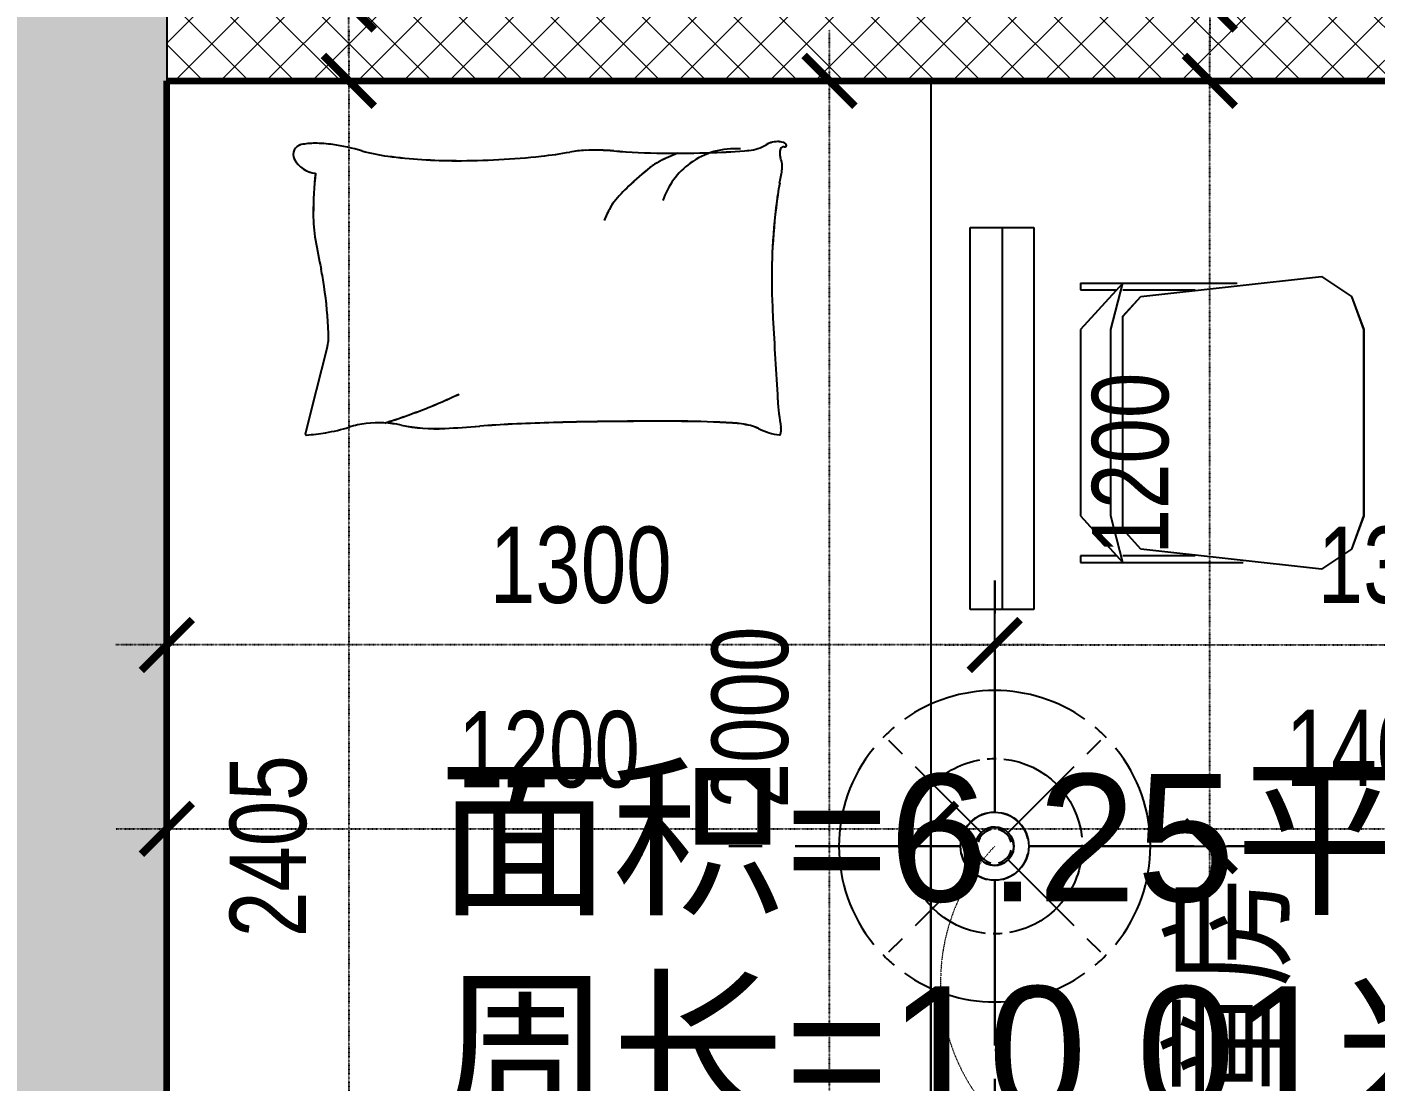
# Model space of a CAD drawing. Header units: millimetres. Extents: x -23568 to 99064, y -162914 to -58422.
# Drawn here: x 21478 to 23595, y -154653 to -152997 of the extents above; entities that cross this region are included whole.
import ezdxf

# ---------------------------------------------------------------- set-up
doc = ezdxf.new("R2010")
doc.units = ezdxf.units.MM
doc.header["$LTSCALE"] = 0.01
doc.linetypes.add('ACAD_ISO03W100', pattern=[30, 12, -18])
for name, color, linetype in [('09-天花灯具', 53, 'Continuous'), ('FF-FURN【平面家具】', 51, 'Continuous'), ('FF-TEXT【平面文字】', 50, 'Continuous'), ('layer 1', 7, 'Continuous'), ('RC-Dim【灯具尺寸】', 2, 'Continuous'), ('RC-FIN【天花造型】', 30, 'Continuous'), ('布局图框', 1, 'Continuous')]:
    doc.layers.add(name, color=color, linetype=linetype)
for name, color, linetype, lineweight in [('FF-Dim【平面家具尺】', 44, 'Continuous', 0), ('Q◆【 新建墙体填充】', 51, 'Continuous', 0), ('X▲【平面开关】', 31, 'Continuous', 0)]:
    doc.layers.add(name, color=color, linetype=linetype, lineweight=lineweight)
doc.styles.add('-宋体', font='simfang.ttf', dxfattribs={"width": 0.8})
doc.styles.add('DIM_FONT', font='SIMPLEX.shx', dxfattribs={"width": 0.8})
doc.styles.get("Standard").update_dxf_attribs({"font": 'arial.ttf'})
doc.styles.add('英文字体', font='stylu.ttf', dxfattribs={"width": 0.8})
doc.dimstyles.new('t-60', dxfattribs={"dimscale": 80, "dimtxt": 2.3, "dimasz": 1, "dimexe": 1, "dimexo": 1, "dimgap": 0.5, "dimtad": 0, "dimdec": 0, "dimrnd": 5, "dimzin": 0, "dimdsep": 46, "dimtxsty": '英文字体', "dimblk": 'ARCHTICK', "dimcen": 0.09, "dimdle": 1, "dimclrd": 8, "dimclre": 8, "dimclrt": 2, "dimadec": 0, "dimazin": 0, "dimtfac": 1, "dimtdec": 0, "dimtix": 1, "dimtmove": 2, "dimatfit": 2, "dimldrblk": 'DOT', "dimfxl": 0, "dimtvp": 1, "dimtolj": 1, "dimtzin": 0, "dimarcsym": 0})

# ---------------------------------------------------------------- blocks, each defined once
blk = doc.blocks.new('errerer')
at = {"color": 8}
for p, q in [((26403.3, -131352.8), (26304.2, -131328)), ((26439.3, -131361.9), (26403.3, -131352.8))]:
    blk.add_line(p, q, dxfattribs=at)
for centre, radius, start, end in [((26010, -130620.5), 30.1, 158.2117, 175.6975), ((25985.8, -130610.8), 4.1, 109.564, 158.2117), ((25985.3, -130609.6), 2.78, 348.1069, 109.564), ((25993.1, -130611.2), 5.13, 168.1069, 248.0096), ((25998.2, -130598.6), 18.7, 248.0096, 291.421), ((26019.4, -130652.7), 39.3, 81.8665, 111.421), ((25983.2, -130906), 295.2, 77.8905, 81.8665), ((26361.7, -130235.8), 385.4, 273.5049, 279.9984), ((26432.6, -130638.2), 23.2, 73.3022, 99.9984), ((26438.8, -130617.5), 1.59, 352.8796, 73.3022), ((26014.5, -130620.8), 34.7, 175.6975, 210.6513), ((26095, -130384.6), 238, 257.8905, 262.3191), ((26209.7, -129534.6), 1095.7, 262.3191, 266.6313), ((26193.1, -129815.3), 814.5, 266.6313, 271.6331), ((26169.7, -128991.9), 1638.3, 271.6331, 273.055), ((25384.9, -114288.4), 16362.7, 273.05496, 273.50486), ((26348.6, -130608.3), 92.1, 332.7159, 343.7788), ((26336.2, -130604.7), 105, 343.7788, 352.8796), ((25929, -130671.5), 64.7, 5.2592, 30.6513), ((26478.8, -130675.4), 54.3, 152.7159, 167.131), ((26109.9, -130687.8), 119, 175.7841, 195.9352), ((25012.6, -130755.8), 984.9, 1.9079, 5.2592), ((26596.4, -130702.3), 175.1, 167.131, 176.426), ((27815.8, -130778.4), 1396.8, 176.426, 179.7135), ((26109.9, -130687.8), 119, 195.9352, 216.0864), ((24204.9, -130782.7), 1793.1, 359.4243, 1.9079), ((26109.9, -130687.8), 119, 216.0864, 233.8234), ((26260.4, -130677.4), 280.8, 200.8603, 207.2396), ((26109.9, -130687.8), 119, 233.8234, 251.5603), ((33281.1, -130805.8), 6862.2, 179.71346, 180.97038), ((24950.1, -130790.2), 1047.8, 355.1982, 359.4243), ((26092.7, -130763.8), 92.1, 207.2396, 218.3886), ((26388.8, -130529.2), 470, 218.3886, 223.8115), ((26244.7, -130667.5), 270.2, 223.8115, 230.9651), ((26340.7, -130907), 347.6, 175.1982, 182.5386), ((26111.8, -130831.4), 59.2, 230.9651, 241.6832), ((26197.6, -130672), 240.2, 241.6832, 246.9972), ((26176.1, -130914.3), 182.9, 182.5386, 190.1899), ((30454, -130853.7), 4034.6, 180.9704, 182.6096), ((25371, -131059), 635.1, 6.0867, 10.1899), ((24750.9, -131125.2), 1258.8, 0, 6.0867), ((27881.8, -130970.9), 1459.7, 182.6096, 184.6176), ((24746.5, -131224.1), 1685.7, 2.7491, 4.6176), ((25190.4, -131125.2), 819.2, 352.4531, 0), ((25574.9, -131499.7), 886.4, 23.4844, 25.3111), ((26154.5, -131156.5), 276.1, 348.4414, 2.7491), ((25574.9, -131499.7), 886.4, 21.6577, 23.4844), ((25574.9, -131499.7), 886.4, 19.428, 21.6577), ((25574.9, -131499.7), 886.4, 17.1982, 19.428), ((26596.5, -131246.9), 175.1, 168.4414, 186.4341), ((25714.4, -131194.6), 290.7, 344.256, 352.4531), ((26565.3, -131250.4), 143.7, 186.4341, 197.3864), ((26346.2, -131372.7), 365.7, 164.256, 171.5628), ((26165.2, -131375.7), 275.6, 9.4841, 17.3864), ((26175.7, -131347.4), 193.4, 171.5628, 180), ((26260.3, -131709.4), 380.5, 98.0051, 102.1984), ((26317.4, -132115.4), 790.5, 92.6649, 98.0051), ((26284.5, -131406.9), 81.3, 75.9548, 92.6649), ((26116.6, -131383.8), 324.9, 4.0829, 9.4841), ((26090.8, -131347.4), 108.5, 180, 191.2724), ((25988.5, -131342.9), 41, 296.5805, 355.5998), ((26093.2, -130759.5), 590.2, 263.7676, 270), ((26093.2, -131105), 244.8, 270, 279.6844), ((25956.3, -130302.9), 1058.4, 279.6844, 282.1984), ((25999.9, -131365.5), 15.7, 191.2724, 296.5805), ((26439.6, -131360.8), 1.1, 255.9551, 4.0829)]:
    blk.add_arc(centre, radius, start, end, dxfattribs=at)
blk = doc.blocks.new('_ArchTick')
at = {"color": 0, "linetype": 'ByBlock', "const_width": 0.15}
blk.add_lwpolyline([(-0.5, -0.5), (0.5, 0.5)], dxfattribs=at)
blk = doc.blocks.new('*D540')
at = {"layer": 'Defpoints', "color": 0, "transparency": 16777216}
for p in [(21697.5, -153081.7), (21697.5, -155486.2), (21983.3, -155486.2)]:
    blk.add_point(p, dxfattribs=at)
at = {"layer": 'Q◆【 新建墙体填充】', "color": 8, "linetype": 'ACAD_ISO03W100', "lineweight": -2, "transparency": 16777216}
blk.add_line((21983.3, -153001.7), (21983.3, -155566.2), dxfattribs=at)
at = {"layer": 'Q◆【 新建墙体填充】', "color": 8, "lineweight": -2, "transparency": 16777216}
for p, q in [((21777.5, -153081.7), (22063.3, -153081.7)), ((21777.5, -155486.2), (22063.3, -155486.2))]:
    blk.add_line(p, q, dxfattribs=at)
at = {"layer": 'Q◆【 新建墙体填充】', "color": 8, "lineweight": -2, "transparency": 16777216, "xscale": 80, "yscale": 80, "zscale": 80}
for p, rotation in [((21983.3, -153081.7), 90), ((21983.3, -155486.2), 270)]:
    blk.add_blockref('_ArchTick', p, dxfattribs=dict(at, rotation=rotation))
at = {"layer": 'Q◆【 新建墙体填充】', "color": 2, "transparency": 16777216, "insert": (21857.1, -154283.9), "char_height": 120, "attachment_point": 5, "rotation": 90, "style": '英文字体'}
blk.add_mtext('\\A1;2405', dxfattribs=at)
blk = doc.blocks.new('_DOT')
at = {"color": 0, "linetype": 'ByBlock'}
blk.add_line((-0.5, 0), (-1, 0), dxfattribs=at)
at = {"color": 0, "linetype": 'ByBlock', "const_width": 0.5}
blk.add_lwpolyline([(-0.25, 0, 1), (0.25, 0, 1)], format="xyb", close=True, dxfattribs=at)
blk = doc.blocks.new('*D541')
at = {"layer": 'Defpoints', "color": 0, "transparency": 16777216}
for p in [(21697.5, -151696.2), (21983.3, -151696.2), (21697.5, -152961.7)]:
    blk.add_point(p, dxfattribs=at)
at = {"layer": 'Q◆【 新建墙体填充】', "color": 8, "linetype": 'ACAD_ISO03W100', "lineweight": -2, "transparency": 16777216}
blk.add_line((21983.3, -153041.7), (21983.3, -151616.2), dxfattribs=at)
at = {"layer": 'Q◆【 新建墙体填充】', "color": 8, "lineweight": -2, "transparency": 16777216}
for p, q in [((21777.5, -151696.2), (22063.3, -151696.2)), ((21777.5, -152961.7), (22063.3, -152961.7))]:
    blk.add_line(p, q, dxfattribs=at)
at = {"layer": 'Q◆【 新建墙体填充】', "color": 8, "lineweight": -2, "transparency": 16777216, "xscale": 80, "yscale": 80, "zscale": 80}
for p, rotation in [((21983.3, -151696.2), 90), ((21983.3, -152961.7), 270)]:
    blk.add_blockref('_ArchTick', p, dxfattribs=dict(at, rotation=rotation))
at = {"layer": 'Q◆【 新建墙体填充】', "color": 2, "transparency": 16777216, "insert": (21858.2, -152328.9), "char_height": 120, "attachment_point": 5, "rotation": 90, "style": '英文字体'}
blk.add_mtext('\\A1;1265', dxfattribs=at)
blk = doc.blocks.new('*D558')
at = {"layer": 'Defpoints', "color": 0, "transparency": 16777216}
for p in [(22897.5, -154256.6), (21697.5, -155081.7), (22897.5, -155081.7)]:
    blk.add_point(p, dxfattribs=at)
at = {"layer": 'FF-Dim【平面家具尺】', "color": 8, "lineweight": -2, "transparency": 16777216}
for p, q in [((21697.5, -154736.6), (21697.5, -154176.6)), ((22897.5, -154736.6), (22897.5, -154176.6))]:
    blk.add_line(p, q, dxfattribs=at)
at = {"layer": 'FF-Dim【平面家具尺】', "color": 8, "linetype": 'ACAD_ISO03W100', "lineweight": -2, "transparency": 16777216}
blk.add_line((21617.5, -154256.6), (22977.5, -154256.6), dxfattribs=at)
at = {"layer": 'FF-Dim【平面家具尺】', "color": 8, "lineweight": -2, "transparency": 16777216, "xscale": 80, "yscale": 80, "zscale": 80, "rotation": 180}
blk.add_blockref('_ArchTick', (21697.5, -154256.6), dxfattribs=at)
at = {"layer": 'FF-Dim【平面家具尺】', "color": 8, "lineweight": -2, "transparency": 16777216, "xscale": 80, "yscale": 80, "zscale": 80}
blk.add_blockref('_ArchTick', (22897.5, -154256.6), dxfattribs=at)
at = {"layer": 'FF-Dim【平面家具尺】', "color": 2, "transparency": 16777216, "insert": (22297.5, -154132.3), "char_height": 120, "attachment_point": 5, "style": '英文字体'}
blk.add_mtext('\\A1;1200', dxfattribs=at)
blk = doc.blocks.new('*D559')
at = {"layer": 'Defpoints', "color": 0, "transparency": 16777216}
for p in [(24297.5, -154256.6), (24297.5, -154626.2), (22897.5, -154646.2)]:
    blk.add_point(p, dxfattribs=at)
at = {"layer": 'FF-Dim【平面家具尺】', "color": 8, "lineweight": -2, "transparency": 16777216}
for p, q in [((22897.5, -154566.2), (22897.5, -154176.6)), ((24297.5, -154546.2), (24297.5, -154176.6))]:
    blk.add_line(p, q, dxfattribs=at)
at = {"layer": 'FF-Dim【平面家具尺】', "color": 8, "linetype": 'ACAD_ISO03W100', "lineweight": -2, "transparency": 16777216}
blk.add_line((22817.5, -154256.6), (24377.5, -154256.6), dxfattribs=at)
at = {"layer": 'FF-Dim【平面家具尺】', "color": 8, "lineweight": -2, "transparency": 16777216, "xscale": 80, "yscale": 80, "zscale": 80, "rotation": 180}
blk.add_blockref('_ArchTick', (22897.5, -154256.6), dxfattribs=at)
at = {"layer": 'FF-Dim【平面家具尺】', "color": 8, "lineweight": -2, "transparency": 16777216, "xscale": 80, "yscale": 80, "zscale": 80}
blk.add_blockref('_ArchTick', (24297.5, -154256.6), dxfattribs=at)
at = {"layer": 'FF-Dim【平面家具尺】', "color": 2, "transparency": 16777216, "insert": (23597.5, -154130.4), "char_height": 120, "attachment_point": 5, "style": '英文字体'}
blk.add_mtext('\\A1;1400', dxfattribs=at)
blk = doc.blocks.new('*D560')
at = {"layer": 'Defpoints', "color": 0, "transparency": 16777216}
for p in [(22738.1, -153081.7), (22897.5, -153081.7), (22897.5, -155081.7)]:
    blk.add_point(p, dxfattribs=at)
at = {"layer": 'FF-Dim【平面家具尺】', "color": 8, "linetype": 'ACAD_ISO03W100', "lineweight": -2, "transparency": 16777216}
blk.add_line((22738.1, -155161.7), (22738.1, -153001.7), dxfattribs=at)
at = {"layer": 'FF-Dim【平面家具尺】', "color": 8, "lineweight": -2, "transparency": 16777216}
for p, q in [((22817.5, -153081.7), (22658.1, -153081.7)), ((22817.5, -155081.7), (22658.1, -155081.7))]:
    blk.add_line(p, q, dxfattribs=at)
at = {"layer": 'FF-Dim【平面家具尺】', "color": 8, "lineweight": -2, "transparency": 16777216, "xscale": 80, "yscale": 80, "zscale": 80}
for p, rotation in [((22738.1, -153081.7), 90), ((22738.1, -155081.7), 270)]:
    blk.add_blockref('_ArchTick', p, dxfattribs=dict(at, rotation=rotation))
at = {"layer": 'FF-Dim【平面家具尺】', "color": 2, "transparency": 16777216, "insert": (22613.8, -154081.7), "char_height": 120, "attachment_point": 5, "rotation": 90, "style": '英文字体'}
blk.add_mtext('\\A1;2000', dxfattribs=at)
blk = doc.blocks.new('WERAWERAWE')
at = {"color": 250, "linetype": 'Continuous'}
for p, q in [((106863.55, -18799.27), (106863.55, -18774.96)), ((106863.55, -18774.96), (106863.55, -18799.27)), ((106863.55, -18944.52), (106863.55, -18823.58)), ((106863.55, -18823.58), (106863.55, -18944.52)), ((106669.06, -18969.45), (106693.37, -18969.45)), ((106693.37, -18969.45), (106669.06, -18969.45)), ((106717.68, -18969.45), (106838.62, -18969.45)), ((106838.62, -18969.45), (106717.68, -18969.45)), ((106888.47, -18969.45), (107009.41, -18969.45)), ((107009.41, -18969.45), (106888.47, -18969.45)), ((107058.03, -18969.45), (107033.72, -18969.45)), ((107033.72, -18969.45), (107058.03, -18969.45)), ((106863.55, -19115.31), (106863.55, -18994.37)), ((106863.55, -18994.37), (106863.55, -19115.31)), ((106863.55, -19163.93), (106863.55, -19139.62)), ((106863.55, -19139.62), (106863.55, -19163.93))]:
    blk.add_line(p, q, dxfattribs=at)
at = {"color": 53, "linetype": 'Continuous'}
for p, q in [((106786.19, -18892.09), (106795.86, -18901.76)), ((106795.86, -18901.76), (106786.19, -18892.09)), ((106931.23, -18901.76), (106940.9, -18892.09)), ((106940.9, -18892.09), (106931.23, -18901.76)), ((106805.53, -18911.43), (106853.63, -18959.53)), ((106853.63, -18959.53), (106805.53, -18911.43)), ((106873.46, -18959.53), (106921.56, -18911.43)), ((106921.56, -18911.43), (106873.46, -18959.53)), ((106805.53, -19027.46), (106853.63, -18979.36)), ((106853.63, -18979.36), (106805.53, -19027.46)), ((106873.46, -18979.36), (106921.56, -19027.46)), ((106921.56, -19027.46), (106873.46, -18979.36)), ((106786.19, -19046.8), (106795.86, -19037.13)), ((106795.86, -19037.13), (106786.19, -19046.8)), ((106931.23, -19037.13), (106940.9, -19046.8)), ((106940.9, -19046.8), (106931.23, -19037.13))]:
    blk.add_line(p, q, dxfattribs=at)
for major_axis, start_param, end_param in [((113.94, 0), 0.888609, 2.25296), ((111.32, 24.31), 2.125594, 2.22504), ((-111.21, 24.81), 4.06263, 4.162076), ((-113.94, 0.37), -0.613826, 0.003279), ((113.94, 0.38), -0.003338, 0.613767), ((12.46, 0.13), 1.791898, 2.9004), ((-12.46, 0.12), 3.382057, 4.49056), ((113.94, 0.38), 3.138263, 3.755368), ((-113.94, 0.38), 2.527791, 3.144896), ((-12.46, 0.11), 0.240329, 1.348832), ((12.46, 0.12), -1.349407, -0.240905), ((-111.28, 24.5), 0.918242, 1.017688), ((-111.28, 24.5), 0.918242, 1.017688), ((111.25, 24.63), -1.01888, -0.919434), ((111.25, 24.63), -1.01888, -0.919434), ((113.94, 0), 4.03019, 5.394541)]:
    blk.add_ellipse((106863.55, -18969.45), major_axis=major_axis, ratio=1, start_param=start_param, end_param=end_param, dxfattribs=at)
at = {"color": 8, "linetype": 'Continuous'}
for major_axis, start_param, end_param in [((111.32, 24.31), 2.125594, 2.22504), ((-111.21, 24.81), 4.06263, 4.162076)]:
    blk.add_ellipse((106863.55, -18969.45), major_axis=major_axis, ratio=1, start_param=start_param, end_param=end_param, dxfattribs=at)
at = {"color": 250, "linetype": 'Continuous', "extrusion": (0, 0, -1)}
for major_axis, start_param, end_param in [((45.32, 45.32), 4.030214, 5.394564), ((45.32, 45.32), -0.801005, -0.701559), ((45.32, 45.32), -0.801005, -0.701559), ((45.32, 45.32), -0.617105, 0), ((45.97, 44.66), -0.014483, 0.602622), ((45.32, 45.32), 3.843152, 3.942598), ((45.32, 45.32), 3.843152, 3.942598), ((45.32, 45.32), 0.701559, 0.801005), ((45.32, 45.32), 0.701559, 0.801005), ((45.97, 44.66), 3.127109, 3.744214), ((45.32, 45.32), 0.888621, 2.252972), ((45.32, 45.32), 2.524488, 3.141593), ((45.32, 45.32), 2.340587, 2.440033), ((45.32, 45.32), 2.340587, 2.440033)]:
    blk.add_ellipse((106863.55, -18969.45), major_axis=major_axis, ratio=1, start_param=start_param, end_param=end_param, dxfattribs=at)
at = {"color": 250, "linetype": 'Continuous'}
for major_axis, start_param, end_param in [((-24.92, 0.01), 3.141593, 9.424778), ((24.92, 0.32), 1.789211, 2.897713), ((-24.92, 0.32), 3.385683, 4.494186), ((-24.92, 0.32), 0.243913, 1.352416), ((24.92, 0.32), -1.352603, -0.2441)]:
    blk.add_ellipse((106863.55, -18969.45), major_axis=major_axis, ratio=1, start_param=start_param, end_param=end_param, dxfattribs=at)
at = {"color": 53, "linetype": 'Continuous', "extrusion": (0, 0, -1)}
for major_axis, start_param, end_param in [((10.22, 9.59), 4.712363, 10.995548), ((9.91, 9.91), -1.33965, -0.231147), ((9.91, 9.91), 3.372739, 4.481242), ((9.91, 9.91), 0.231147, 1.33965)]:
    blk.add_ellipse((106863.55, -18969.45), major_axis=major_axis, ratio=1, start_param=start_param, end_param=end_param, dxfattribs=at)
at = {"color": 8, "linetype": 'Continuous', "extrusion": (0, 0, -1)}
blk.add_ellipse((106863.55, -18969.45), major_axis=(9.91, 9.91), ratio=1, start_param=1.801943, end_param=2.910446, dxfattribs=at)
blk = doc.blocks.new('ADFADAW')
at = {"layer": 'Defpoints'}
h = blk.add_hatch(color=251, dxfattribs=at)
h.dxf.hatch_style = 1
h.paths.add_polyline_path([(22067.5, -166462.6), (21407.5, -166462.6), (21407.5, -171702.6), (21627.5, -171702.6), (21697.5, -171702.6), (21697.5, -167912.6), (22067.5, -167912.6)])
h.paths.add_polyline_path([(27427.5, -167912.6), (27687.5, -167912.6), (27687.5, -170562.6), (28037.5, -170562.6), (28037.5, -167312.6), (28037.5, -166702.6), (27427.5, -166702.6)])
h.paths.add_polyline_path([(30847.5, -167312.6), (30847.5, -169162.6), (31027.5, -169162.6), (31027.5, -166462.6), (30447.5, -166462.6), (30447.5, -166702.6), (30447.5, -167312.6)])
h.paths.add_polyline_path([(32877.5, -171702.6), (32877.5, -168722.6), (32477.5, -168722.6), (32477.5, -168962.6), (32637.5, -168962.6), (32637.5, -171462.6), (29557.5, -171462.6), (29557.5, -174282.6), (29797.5, -174282.6), (29797.5, -171702.6)])
h.paths.add_polyline_path([(28037.5, -172742.6), (27687.5, -172742.6), (27687.5, -175132.6), (28037.5, -175132.6)])
h.paths.add_polyline_path([(19547.5, -175182.6), (20787.5, -175182.6), (20787.5, -174942.6), (19787.5, -174942.6), (19787.5, -171702.6), (19787.5, -171462.6), (19547.5, -171462.6)])
at = {"layer": 'Defpoints', "color": 251}
for p, q in [((21697.5, -167912.6), (21697.5, -171702.6)), ((21697.5, -169298.1), (22897.5, -169298.1)), ((21697.5, -171298.1), (21697.5, -169298.1)), ((24297.5, -169298.1), (21697.5, -169298.1)), ((22897.5, -169298.1), (22897.5, -171298.1)), ((22959.1, -169528.6), (23059.1, -169528.6)), ((22959.1, -170128.6), (22959.1, -169528.6)), ((23009.1, -169528.6), (23009.1, -170128.6)), ((23059.1, -169528.6), (23059.1, -170128.6)), ((21924.3, -169817), (21949.1, -169718)), ((21697.5, -170722.6), (21697.5, -169815.6)), ((21915.3, -169853.1), (21924.3, -169817)), ((23059.1, -170128.6), (22959.1, -170128.6))]:
    blk.add_line(p, q, dxfattribs=at)
for centre, radius, start, end in [((21911.6, -169413.6), 15.7, 101.2724, 206.5805), ((21929.8, -169504.6), 108.5, 90, 101.2724), ((21929.8, -169589.5), 193.4, 81.5628, 90), ((21904.5, -169760), 365.7, 74.256, 81.5628), ((22605.7, -169342.8), 64.7, 275.2592, 300.6513), ((22656.3, -169428.2), 34.7, 85.6975, 120.6513), ((22656.7, -169423.7), 30.1, 68.2117, 85.6975), ((22667.6, -169399.1), 2.78, 258.1069, 19.564), ((22666.3, -169399.6), 4.1, 19.564, 68.2117), ((21934.2, -169402.3), 41, 206.5805, 265.5998), ((22082.6, -169128.2), 290.7, 254.256, 262.4531), ((22152, -168604.2), 819.2, 262.4531, 270), ((22152, -168164.7), 1258.8, 270, 276.0867), ((22218.1, -168784.8), 635.1, 276.0867, 280.1899), ((22362.8, -169589.9), 182.9, 92.5386, 100.1899), ((22370.1, -169754.5), 347.6, 85.1982, 92.5386), ((22486.9, -168363.9), 1047.8, 265.1982, 269.4243), ((22599.7, -169674.2), 280.8, 110.8603, 117.2396), ((22494.4, -167618.7), 1793.1, 269.4243, 271.9079), ((22589.4, -169523.7), 119, 105.9352, 126.0864), ((22521.3, -168426.4), 984.9, 271.9079, 275.2592), ((22589.4, -169523.7), 119, 85.7841, 105.9352), ((22678.6, -169412), 18.7, 158.0096, 201.421), ((22624.5, -169433.2), 39.3, 351.8665, 21.421), ((22666, -169406.9), 5.13, 78.1069, 158.0096), ((22748, -169802.6), 470, 128.3886, 133.8115), ((22513.4, -169506.4), 92.1, 117.2396, 128.3886), ((22589.4, -169523.7), 119, 126.0864, 143.8234), ((22371.2, -169397), 295.2, 347.8905, 351.8665), ((22517.6, -169506.9), 590.2, 173.7676, 180), ((22609.7, -169658.5), 270.2, 133.8115, 140.9651), ((22589.4, -169523.7), 119, 143.8234, 161.5603), ((22892.6, -169508.8), 238, 167.8905, 172.3191), ((23742.5, -169623.5), 1095.7, 172.3191, 176.6313), ((22605.2, -169611.4), 240.2, 151.6832, 156.9972), ((22445.8, -169525.5), 59.2, 140.9651, 151.6832), ((22172.2, -169506.9), 244.8, 180, 189.6844), ((22974.3, -169370.1), 1058.4, 189.6844, 192.1984), ((23461.8, -169606.9), 814.5, 176.6313, 181.6331), ((21567.8, -169674.1), 380.5, 8.0051, 12.1984), ((21161.8, -169731.2), 790.5, 2.6649, 8.0051), ((24285.3, -169583.5), 1638.3, 181.6331, 183.055), ((38988.8, -168798.7), 16362.7, 183.05496, 183.50486), ((21870.3, -169698.2), 81.3, 345.9548, 2.6649), ((21777.5, -168988.7), 886.4, 291.6577, 293.4844), ((21777.5, -168988.7), 886.4, 293.4844, 295.3111), ((23041.4, -169775.5), 385.4, 183.5049, 189.9984), ((21777.5, -168988.7), 886.4, 289.428, 291.6577), ((21901.5, -169579), 275.6, 279.4841, 287.3864), ((22026.7, -169979.1), 143.7, 96.4341, 107.3864), ((22030.3, -170010.3), 175.1, 78.4414, 96.4341), ((21777.5, -168988.7), 886.4, 287.1982, 289.428), ((22120.7, -169568.3), 276.1, 258.4414, 272.7491), ((22053, -168160.3), 1685.7, 272.7491, 274.6176), ((22306.3, -171295.5), 1459.7, 92.6096, 94.6176), ((22423.5, -173867.7), 4034.6, 90.9704, 92.6096), ((22471.4, -176694.9), 6862.2, 89.71346, 90.97038), ((22498.7, -171229.6), 1396.8, 86.426, 89.7135), ((22574.9, -170010.2), 175.1, 77.131, 86.426), ((22601.8, -169892.5), 54.3, 62.7159, 77.131), ((22668.9, -169762.4), 92.1, 242.7159, 253.7788), ((22639, -169846.4), 23.2, 343.3022, 9.9984), ((21916.4, -169853.3), 1.1, 165.9551, 274.0829), ((21893.3, -169530.4), 324.9, 274.0829, 279.4841), ((22672.5, -169750), 105, 253.7788, 262.8796), ((22659.7, -169852.6), 1.59, 262.8796, 343.3022)]:
    blk.add_arc(centre, radius, start, end, dxfattribs=at)
at = {"layer": 'Defpoints', "color": 251, "linetype": 'ByBlock', "style": 'DIM_FONT', "width": 0.8, "flags": 9}
for tag, p, rotation in [('XSIZE', (30947.5, -169789.4), 90), ('YSIZE', (30947.5, -169789.4), 90), ('XSIZE', (28643.3, -174042.6), 180), ('YSIZE', (28643.3, -174042.6), 180)]:
    blk.add_attdef(tag, p, '', height=0.457, rotation=rotation, dxfattribs=at)
blk = doc.blocks.new('*D628')
at = {"layer": 'Defpoints', "color": 0, "transparency": 16777216}
for p in [(24297.5, -153967.8), (22997.5, -154283.9), (24297.5, -154283.9)]:
    blk.add_point(p, dxfattribs=at)
at = {"layer": 'RC-Dim【灯具尺寸】', "color": 8, "lineweight": -2, "transparency": 16777216}
for p, q in [((22997.5, -154203.9), (22997.5, -153887.8)), ((24297.5, -154203.9), (24297.5, -153887.8))]:
    blk.add_line(p, q, dxfattribs=at)
at = {"layer": 'RC-Dim【灯具尺寸】', "color": 8, "linetype": 'ACAD_ISO03W100', "lineweight": -2, "transparency": 16777216}
blk.add_line((22917.5, -153967.8), (24377.5, -153967.8), dxfattribs=at)
at = {"layer": 'RC-Dim【灯具尺寸】', "color": 8, "lineweight": -2, "transparency": 16777216, "xscale": 80, "yscale": 80, "zscale": 80, "rotation": 180}
blk.add_blockref('_ArchTick', (22997.5, -153967.8), dxfattribs=at)
at = {"layer": 'RC-Dim【灯具尺寸】', "color": 8, "lineweight": -2, "transparency": 16777216, "xscale": 80, "yscale": 80, "zscale": 80}
blk.add_blockref('_ArchTick', (24297.5, -153967.8), dxfattribs=at)
at = {"layer": 'RC-Dim【灯具尺寸】', "color": 2, "transparency": 16777216, "insert": (23647.5, -153842.7), "char_height": 120, "attachment_point": 5, "style": '英文字体'}
blk.add_mtext('\\A1;1300', dxfattribs=at)
blk = doc.blocks.new('*D629')
at = {"layer": 'Defpoints', "color": 0, "lineweight": 100, "transparency": 16777216}
for p in [(21697.5, -153967.8), (21697.5, -154283.9), (22997.5, -154283.9)]:
    blk.add_point(p, dxfattribs=at)
at = {"layer": 'RC-Dim【灯具尺寸】', "color": 8, "lineweight": -2, "transparency": 16777216}
for p, q in [((21697.5, -154203.9), (21697.5, -153887.8)), ((22997.5, -154203.9), (22997.5, -153887.8))]:
    blk.add_line(p, q, dxfattribs=at)
at = {"layer": 'RC-Dim【灯具尺寸】', "color": 8, "linetype": 'ACAD_ISO03W100', "lineweight": -2, "transparency": 16777216}
blk.add_line((23077.5, -153967.8), (21617.5, -153967.8), dxfattribs=at)
at = {"layer": 'RC-Dim【灯具尺寸】', "color": 8, "lineweight": -2, "transparency": 16777216, "xscale": 80, "yscale": 80, "zscale": 80, "rotation": 180}
blk.add_blockref('_ArchTick', (21697.5, -153967.8), dxfattribs=at)
at = {"layer": 'RC-Dim【灯具尺寸】', "color": 8, "lineweight": -2, "transparency": 16777216, "xscale": 80, "yscale": 80, "zscale": 80}
blk.add_blockref('_ArchTick', (22997.5, -153967.8), dxfattribs=at)
at = {"layer": 'RC-Dim【灯具尺寸】', "color": 2, "transparency": 16777216, "insert": (22347.5, -153842.7), "char_height": 120, "attachment_point": 5, "style": '英文字体'}
blk.add_mtext('\\A1;1300', dxfattribs=at)
blk = doc.blocks.new('*D630')
at = {"layer": 'Defpoints', "color": 0, "transparency": 16777216}
for p in [(22997.5, -153081.7), (23335.4, -153081.7), (22997.5, -154283.9)]:
    blk.add_point(p, dxfattribs=at)
at = {"layer": 'RC-Dim【灯具尺寸】', "color": 8, "linetype": 'ACAD_ISO03W100', "lineweight": -2, "transparency": 16777216}
blk.add_line((23335.4, -154363.9), (23335.4, -153001.7), dxfattribs=at)
at = {"layer": 'RC-Dim【灯具尺寸】', "color": 8, "lineweight": -2, "transparency": 16777216}
for p, q in [((23077.5, -153081.7), (23415.4, -153081.7)), ((23077.5, -154283.9), (23415.4, -154283.9))]:
    blk.add_line(p, q, dxfattribs=at)
at = {"layer": 'RC-Dim【灯具尺寸】', "color": 8, "lineweight": -2, "transparency": 16777216, "xscale": 80, "yscale": 80, "zscale": 80}
for p, rotation in [((23335.4, -153081.7), 90), ((23335.4, -154283.9), 270)]:
    blk.add_blockref('_ArchTick', p, dxfattribs=dict(at, rotation=rotation))
at = {"layer": 'RC-Dim【灯具尺寸】', "color": 2, "transparency": 16777216, "insert": (23211.1, -153682.8), "char_height": 120, "attachment_point": 5, "rotation": 90, "style": '英文字体'}
blk.add_mtext('\\A1;1200', dxfattribs=at)
blk = doc.blocks.new('A$C4E277B00')
at = {"color": 4}
for p, q in [((0, 499.3), (273.2, 499.3)), ((73.5, 499.3), (0, 418)), ((0, 499.3), (0, 487.7)), ((105.1, 476.1), (420.2, 510.9)), ((420.2, 510.9), (472.8, 476.1)), ((472.8, 476.1), (493.8, 418)), ((0, 418), (0, 92.9)), ((493.8, 418), (493.8, 92.9)), ((0, 92.9), (73.5, 11.6)), ((493.8, 92.9), (472.8, 34.8)), ((420.2, 0), (105.1, 34.8)), ((472.8, 34.8), (420.2, 0)), ((0, 23.2), (0, 11.6)), ((0, 11.6), (283.7, 11.6))]:
    blk.add_line(p, q, dxfattribs=at)
at = {"color": 8}
for p, q in [((52.5, 418), (73.5, 499.3)), ((0, 487.7), (63, 487.7)), ((73.5, 487.7), (199.6, 487.7)), ((73.5, 441.3), (105.1, 476.1)), ((73.5, 69.7), (73.5, 441.3)), ((52.5, 92.9), (52.5, 418)), ((73.5, 11.6), (52.5, 92.9)), ((105.1, 34.8), (73.5, 69.7)), ((63, 23.2), (0, 23.2)), ((199.6, 23.2), (73.5, 23.2))]:
    blk.add_line(p, q, dxfattribs=at)
blk = doc.blocks.new('SAEFSEFSF')
at = {"layer": 'layer 1'}
h = blk.add_hatch(color=251, dxfattribs=at)
h.dxf.hatch_style = 1
h.paths.add_polyline_path([(22067.5, -166651.7), (21407.5, -166651.7), (21407.5, -171891.7), (21627.5, -171891.7), (21697.5, -171891.7), (21697.5, -168101.7), (22067.5, -168101.7)])
h.paths.add_polyline_path([(27427.5, -168101.7), (27687.5, -168101.7), (27687.5, -170751.7), (28037.5, -170751.7), (28037.5, -167501.7), (28037.5, -166891.7), (27427.5, -166891.7)])
h.paths.add_polyline_path([(30847.5, -167501.7), (30847.5, -169351.7), (31027.5, -169351.7), (31027.5, -166651.7), (30447.5, -166651.7), (30447.5, -166891.7), (30447.5, -167501.7)])
h.paths.add_polyline_path([(32877.5, -171891.7), (32877.5, -168911.7), (32477.5, -168911.7), (32477.5, -169151.7), (32637.5, -169151.7), (32637.5, -171651.7), (29557.5, -171651.7), (29557.5, -174471.7), (29797.5, -174471.7), (29797.5, -171891.7)])
h.paths.add_polyline_path([(28037.5, -172931.7), (27687.5, -172931.7), (27687.5, -175321.7), (28037.5, -175321.7)])
h.paths.add_polyline_path([(19547.5, -175371.7), (20787.5, -175371.7), (20787.5, -175131.7), (19787.5, -175131.7), (19787.5, -171891.7), (19787.5, -171651.7), (19547.5, -171651.7)])
at = {"layer": 'layer 1', "color": 251}
for p, q in [((21697.5, -168101.7), (21697.5, -171891.7)), ((21697.5, -169487.3), (22897.5, -169487.3)), ((21697.5, -171487.3), (21697.5, -169487.3)), ((24297.5, -169487.3), (21697.5, -169487.3)), ((22897.5, -169487.3), (22897.5, -171487.3)), ((23227.1, -169825.8), (23510.8, -169794.4)), ((23510.8, -169794.4), (23558, -169825.8)), ((23132.5, -169804.9), (23378.4, -169804.9)), ((23198.7, -169804.9), (23132.5, -169878)), ((23132.5, -169804.9), (23132.5, -169815.3)), ((23132.5, -169815.3), (23189.3, -169815.3)), ((23179.8, -169878), (23198.7, -169804.9)), ((23198.7, -169815.3), (23312.2, -169815.3)), ((23198.7, -169857.1), (23227.1, -169825.8)), ((23558, -169825.8), (23577, -169878)), ((23198.7, -170191.6), (23198.7, -169857.1)), ((23132.5, -169878), (23132.5, -170170.7)), ((23179.8, -170170.7), (23179.8, -169878)), ((23577, -169878), (23577, -170170.7)), ((21924.3, -170006.2), (21949.1, -169907.1)), ((21697.5, -170911.7), (21697.5, -170004.8)), ((21915.3, -170042.2), (21924.3, -170006.2)), ((23132.5, -170170.7), (23198.7, -170243.8)), ((23198.7, -170243.8), (23179.8, -170170.7)), ((23577, -170170.7), (23558, -170222.9)), ((23227.1, -170222.9), (23198.7, -170191.6)), ((23510.8, -170254.3), (23227.1, -170222.9)), ((23558, -170222.9), (23510.8, -170254.3)), ((23189.3, -170233.4), (23132.5, -170233.4)), ((23132.5, -170233.4), (23132.5, -170243.8)), ((23132.5, -170243.8), (23387.8, -170243.8)), ((23312.2, -170233.4), (23198.7, -170233.4))]:
    blk.add_line(p, q, dxfattribs=at)
for centre, radius, start, end in [((21911.6, -169602.8), 15.7, 101.2724, 206.5805), ((21929.8, -169693.7), 108.5, 90, 101.2724), ((21929.8, -169778.6), 193.4, 81.5628, 90), ((21904.5, -169949.1), 365.7, 74.256, 81.5628), ((22605.7, -169531.9), 64.7, 275.2592, 300.6513), ((22656.3, -169617.4), 34.7, 85.6975, 120.6513), ((22656.7, -169612.9), 30.1, 68.2117, 85.6975), ((22667.6, -169588.3), 2.78, 258.1069, 19.564), ((22666.3, -169588.7), 4.1, 19.564, 68.2117), ((21934.2, -169591.5), 41, 206.5805, 265.5998), ((22082.6, -169317.3), 290.7, 254.256, 262.4531), ((22152, -168793.4), 819.2, 262.4531, 270), ((22152, -168353.8), 1258.8, 270, 276.0867), ((22218.1, -168973.9), 635.1, 276.0867, 280.1899), ((22362.8, -169779), 182.9, 92.5386, 100.1899), ((22370.1, -169943.7), 347.6, 85.1982, 92.5386), ((22486.9, -168553.1), 1047.8, 265.1982, 269.4243), ((22599.7, -169863.4), 280.8, 110.8603, 117.2396), ((22494.4, -167807.8), 1793.1, 269.4243, 271.9079), ((22589.4, -169712.8), 119, 105.9352, 126.0864), ((22521.3, -168615.6), 984.9, 271.9079, 275.2592), ((22589.4, -169712.8), 119, 85.7841, 105.9352), ((22678.6, -169601.1), 18.7, 158.0096, 201.421), ((22624.5, -169622.3), 39.3, 351.8665, 21.421), ((22666, -169596), 5.13, 78.1069, 158.0096), ((22517.6, -169696.1), 590.2, 173.7676, 180), ((22748, -169991.8), 470, 128.3886, 133.8115), ((22513.4, -169695.6), 92.1, 117.2396, 128.3886), ((22589.4, -169712.8), 119, 126.0864, 143.8234), ((22371.2, -169586.1), 295.2, 347.8905, 351.8665), ((22609.7, -169847.6), 270.2, 133.8115, 140.9651), ((22589.4, -169712.8), 119, 143.8234, 161.5603), ((22892.6, -169698), 238, 167.8905, 172.3191), ((23742.5, -169812.6), 1095.7, 172.3191, 176.6313), ((22172.2, -169696.1), 244.8, 180, 189.6844), ((22605.2, -169800.6), 240.2, 151.6832, 156.9972), ((22445.8, -169714.7), 59.2, 140.9651, 151.6832), ((22974.3, -169559.2), 1058.4, 189.6844, 192.1984), ((23461.8, -169796.1), 814.5, 176.6313, 181.6331), ((21567.8, -169863.3), 380.5, 8.0051, 12.1984), ((21161.8, -169920.4), 790.5, 2.6649, 8.0051), ((24285.3, -169772.6), 1638.3, 181.6331, 183.055), ((38988.8, -168987.9), 16362.7, 183.05496, 183.50486), ((21870.3, -169887.4), 81.3, 345.9548, 2.6649), ((21777.5, -169177.9), 886.4, 291.6577, 293.4844), ((21777.5, -169177.9), 886.4, 293.4844, 295.3111), ((23041.4, -169964.6), 385.4, 183.5049, 189.9984), ((21777.5, -169177.9), 886.4, 287.1982, 289.428), ((21777.5, -169177.9), 886.4, 289.428, 291.6577), ((21901.5, -169768.1), 275.6, 279.4841, 287.3864), ((22026.7, -170168.3), 143.7, 96.4341, 107.3864), ((22030.3, -170199.5), 175.1, 78.4414, 96.4341), ((22120.7, -169757.5), 276.1, 258.4414, 272.7491), ((22053, -168349.4), 1685.7, 272.7491, 274.6176), ((22306.3, -171484.7), 1459.7, 92.6096, 94.6176), ((22423.5, -174056.9), 4034.6, 90.9704, 92.6096), ((22471.4, -176884.1), 6862.2, 89.71346, 90.97038), ((22498.7, -171418.8), 1396.8, 86.426, 89.7135), ((22574.9, -170199.4), 175.1, 77.131, 86.426), ((22601.8, -170081.7), 54.3, 62.7159, 77.131), ((22668.9, -169951.6), 92.1, 242.7159, 253.7788), ((22639, -170035.6), 23.2, 343.3022, 9.9984), ((21916.4, -170042.5), 1.1, 165.9551, 274.0829), ((21893.3, -169719.5), 324.9, 274.0829, 279.4841), ((22672.5, -169939.2), 105, 253.7788, 262.8796), ((22659.7, -170041.8), 1.59, 262.8796, 343.3022)]:
    blk.add_arc(centre, radius, start, end, dxfattribs=at)
at = {"layer": 'layer 1', "color": 251, "linetype": 'ByBlock', "style": 'DIM_FONT', "width": 0.8, "flags": 9}
for tag, p, rotation in [('XSIZE', (30947.5, -169978.6), 90), ('YSIZE', (30947.5, -169978.6), 90), ('XSIZE', (28643.3, -174231.7), 180), ('YSIZE', (28643.3, -174231.7), 180)]:
    blk.add_attdef(tag, p, '', height=0.457, rotation=rotation, dxfattribs=at)
blk = doc.blocks.new('*D704')
at = {"layer": 'Defpoints', "color": 0, "linetype": 'ACAD_ISO03W100', "lineweight": 100, "transparency": 16777216}
for p in [(23496.8, -152363.3), (23335.4, -152961.7), (23496.8, -152961.7)]:
    blk.add_point(p, dxfattribs=at)
at = {"layer": 'RC-Dim【灯具尺寸】', "color": 8, "linetype": 'ACAD_ISO03W100', "lineweight": -2, "transparency": 16777216}
for p, q in [((23335.4, -152283.3), (23335.4, -153041.7)), ((23416.8, -152363.3), (23255.4, -152363.3)), ((23416.8, -152961.7), (23255.4, -152961.7))]:
    blk.add_line(p, q, dxfattribs=at)
at = {"layer": 'RC-Dim【灯具尺寸】', "color": 8, "linetype": 'ACAD_ISO03W100', "lineweight": -2, "transparency": 16777216, "xscale": 80, "yscale": 80, "zscale": 80}
for p, rotation in [((23335.4, -152363.3), 90), ((23335.4, -152961.7), 270)]:
    blk.add_blockref('_ArchTick', p, dxfattribs=dict(at, rotation=rotation))
at = {"layer": 'RC-Dim【灯具尺寸】', "color": 2, "linetype": 'ACAD_ISO03W100', "lineweight": 100, "transparency": 16777216, "insert": (23210.1, -152662.5), "char_height": 120, "attachment_point": 5, "rotation": 90, "style": '英文字体'}
blk.add_mtext('\\A1;600', dxfattribs=at)

msp = doc.modelspace()

# ---------------------------------------------------------------- hatches: boundary and pattern name
h = msp.add_hatch(color=8)
h.dxf.hatch_style = 1
h.paths.add_polyline_path([(22067.5, -150246.2), (21407.5, -150246.2), (21407.5, -155486.2), (21627.5, -155486.2), (21697.5, -155486.2), (21697.5, -151696.2), (22067.5, -151696.2)])
h.paths.add_polyline_path([(27427.5, -151696.2), (27687.5, -151696.2), (27687.5, -154346.2), (28037.5, -154346.2), (28037.5, -151096.2), (28037.5, -150486.2), (27427.5, -150486.2)])
h.paths.add_polyline_path([(30847.5, -151096.2), (30847.5, -152946.2), (31027.5, -152946.2), (31027.5, -150246.2), (30447.5, -150246.2), (30447.5, -150486.2), (30447.5, -151096.2)])
h.paths.add_polyline_path([(32877.5, -155486.2), (32877.5, -152506.2), (32477.5, -152506.2), (32477.5, -152746.2), (32637.5, -152746.2), (32637.5, -155246.2), (29557.5, -155246.2), (29557.5, -158066.2), (29797.5, -158066.2), (29797.5, -155486.2)])
h.paths.add_polyline_path([(28037.5, -156526.2), (27687.5, -156526.2), (27687.5, -158916.2), (28037.5, -158916.2)])
h.paths.add_polyline_path([(19547.5, -158966.2), (20787.5, -158966.2), (20787.5, -158726.2), (19787.5, -158726.2), (19787.5, -155486.2), (19787.5, -155246.2), (19547.5, -155246.2)])
at = {"layer": 'Q◆【 新建墙体填充】'}
h = msp.add_hatch(dxfattribs=at)
h.set_pattern_fill('ANSI37', color=51, scale=16, style=0)
h.paths.add_polyline_path([(24297.5, -153081.7), (24297.5, -152961.7), (21697.5, -152961.7), (21697.5, -153081.7)])

# ---------------------------------------------------------------- linework, layer by layer
for p, q in [((21697.5, -151696.2), (21697.5, -155486.2)), ((24297.5, -153081.7), (21697.5, -153081.7)), ((21697.5, -154506.2), (21697.5, -153599.2))]:
    msp.add_line(p, q)
at = {"layer": 'FF-FURN【平面家具】', "color": 4}
msp.add_lwpolyline([(21697.5, -153081.7), (22897.5, -153081.7), (22897.5, -155081.7), (21697.5, -155081.7)], close=True, dxfattribs=at)
at = {"layer": 'X▲【平面开关】', "linetype": 'ACAD_ISO03W100', "ltscale": 3}
msp.add_arc((23221.5, -154496.7), 308.9, 136.4787, 295.0851, dxfattribs=at)
at = {"layer": '布局图框', "lineweight": 100}
msp.add_lwpolyline([(21697.5, -153081.7), (24297.5, -153081.7), (24297.5, -155486.2), (21697.5, -155486.2), (21697.5, -153081.7)], dxfattribs=at)

# ---------------------------------------------------------------- block references
at = {"layer": '09-天花灯具', "xscale": 2.147015737385022, "yscale": 2.147015737385022, "zscale": 2.147015737385022, "rotation": 270}
msp.add_blockref('WERAWERAWE', (63725.2, 75153.8), dxfattribs=at)
at = {"layer": 'FF-FURN【平面家具】', "rotation": 270}
msp.add_blockref('errerer', (153277.2, -127197.4), dxfattribs=at)
at = {"layer": 'FF-FURN【平面家具】', "color": 8, "xscale": 0.8999999999068677, "yscale": 0.8999999999068677, "zscale": 0.8999999999068677}
msp.add_blockref('A$C4E277B00', (23132.5, -153848.7), dxfattribs=at)
at = {"layer": 'layer 1', "linetype": 'ACAD_ISO03W100', "lineweight": 100}
msp.add_blockref('SAEFSEFSF', (0, 16405.5), dxfattribs=at)
at = {"layer": 'RC-FIN【天花造型】'}
msp.add_blockref('ADFADAW', (0, 16216.4), dxfattribs=at)

# ---------------------------------------------------------------- texts
at = {"layer": 'FF-TEXT【平面文字】', "color": 4, "insert": (23283.3, -154858.6), "char_height": 161.951, "width": 2270.994, "attachment_point": 1, "rotation": 90, "style": '-宋体'}
msp.add_mtext('{\\fNSimSun|b0|i0|c134|p49;儿童房}', dxfattribs=at)
at = {"layer": '布局图框', "insert": (22122.7, -154170.6), "char_height": 200, "attachment_point": 1}
msp.add_mtext('面积=6.25平米^J周长=10.01米', dxfattribs=at)

# ---------------------------------------------------------------- dimensions: what is measured, and where the dimension line sits
at = {"layer": 'FF-Dim【平面家具尺】'}
dim = msp.add_linear_dim(base=(22738.1, -153081.7), p1=(22897.5, -155081.7), p2=(22897.5, -153081.7), angle=90, dimstyle='t-60', override={"dimtxt": 1.5, "dimzin": 8, "dimfxl": 6, "dimfxlon": 1}, dxfattribs=at)
dim.commit()
dim.dimension.update_dxf_attribs({"geometry": '*D560', "text_midpoint": (22613.8, -154081.7)})
for base, p1, p2, picture, middle in [((24297.5, -154256.6), (22897.5, -154646.2), (24297.5, -154626.2), '*D559', (23597.5, -154130.4)), ((22897.5, -154256.6), (21697.5, -155081.7), (22897.5, -155081.7), '*D558', (22297.5, -154132.3))]:
    dim = msp.add_linear_dim(base=base, p1=p1, p2=p2, dimstyle='t-60', override={"dimtxt": 1.5, "dimzin": 8, "dimfxl": 6, "dimfxlon": 1}, dxfattribs=at)
    dim.commit()
    dim.dimension.update_dxf_attribs({"geometry": picture, "text_midpoint": middle})
at = {"layer": 'Q◆【 新建墙体填充】'}
for base, p1, p2, picture, middle in [((21983.3384, -151696.1584), (21697.4814, -152961.711), (21697.4814, -151696.1584), '*D541', (21858.1554, -152328.9347)), ((21983.3384, -155486.1584), (21697.4814, -153081.711), (21697.4814, -155486.1584), '*D540', (21857.1012, -154283.9347))]:
    dim = msp.add_linear_dim(base=base, p1=p1, p2=p2, angle=90, dimstyle='t-60', override={"dimtxt": 1.5, "dimzin": 8, "dimfxl": 6, "dimfxlon": 1}, dxfattribs=at)
    dim.commit()
    dim.dimension.update_dxf_attribs({"geometry": picture, "text_midpoint": middle})
at = {"layer": 'RC-Dim【灯具尺寸】', "linetype": 'ACAD_ISO03W100', "lineweight": 100}
dim = msp.add_linear_dim(base=(23335.4, -152961.7), p1=(23496.8, -152363.3), p2=(23496.8, -152961.7), angle=90, dimstyle='t-60', override={"dimtxt": 1.5, "dimzin": 8, "dimfxl": 5, "dimfxlon": 1}, dxfattribs=at)
dim.commit()
dim.dimension.update_dxf_attribs({"geometry": '*D704', "text_midpoint": (23210.1, -152662.5)})
at = {"layer": 'RC-Dim【灯具尺寸】'}
dim = msp.add_linear_dim(base=(23335.4, -153081.7), p1=(22997.5, -154283.9), p2=(22997.5, -153081.7), angle=90, dimstyle='t-60', override={"dimtxt": 1.5, "dimzin": 8, "dimfxl": 6, "dimfxlon": 1}, dxfattribs=at)
dim.commit()
dim.dimension.update_dxf_attribs({"geometry": '*D630', "text_midpoint": (23211.1, -153682.8)})
for base, p2, picture, middle in [((21697.5, -153967.8), (21697.5, -154283.9), '*D629', (22347.5, -153842.7)), ((24297.5, -153967.8), (24297.5, -154283.9), '*D628', (23647.5, -153842.7))]:
    dim = msp.add_linear_dim(base=base, p1=(22997.5, -154283.9), p2=p2, dimstyle='t-60', override={"dimtxt": 1.5, "dimzin": 8, "dimfxl": 6, "dimfxlon": 1}, dxfattribs=at)
    dim.commit()
    dim.dimension.update_dxf_attribs({"geometry": picture, "text_midpoint": middle})

doc.saveas('drawing.dxf')
